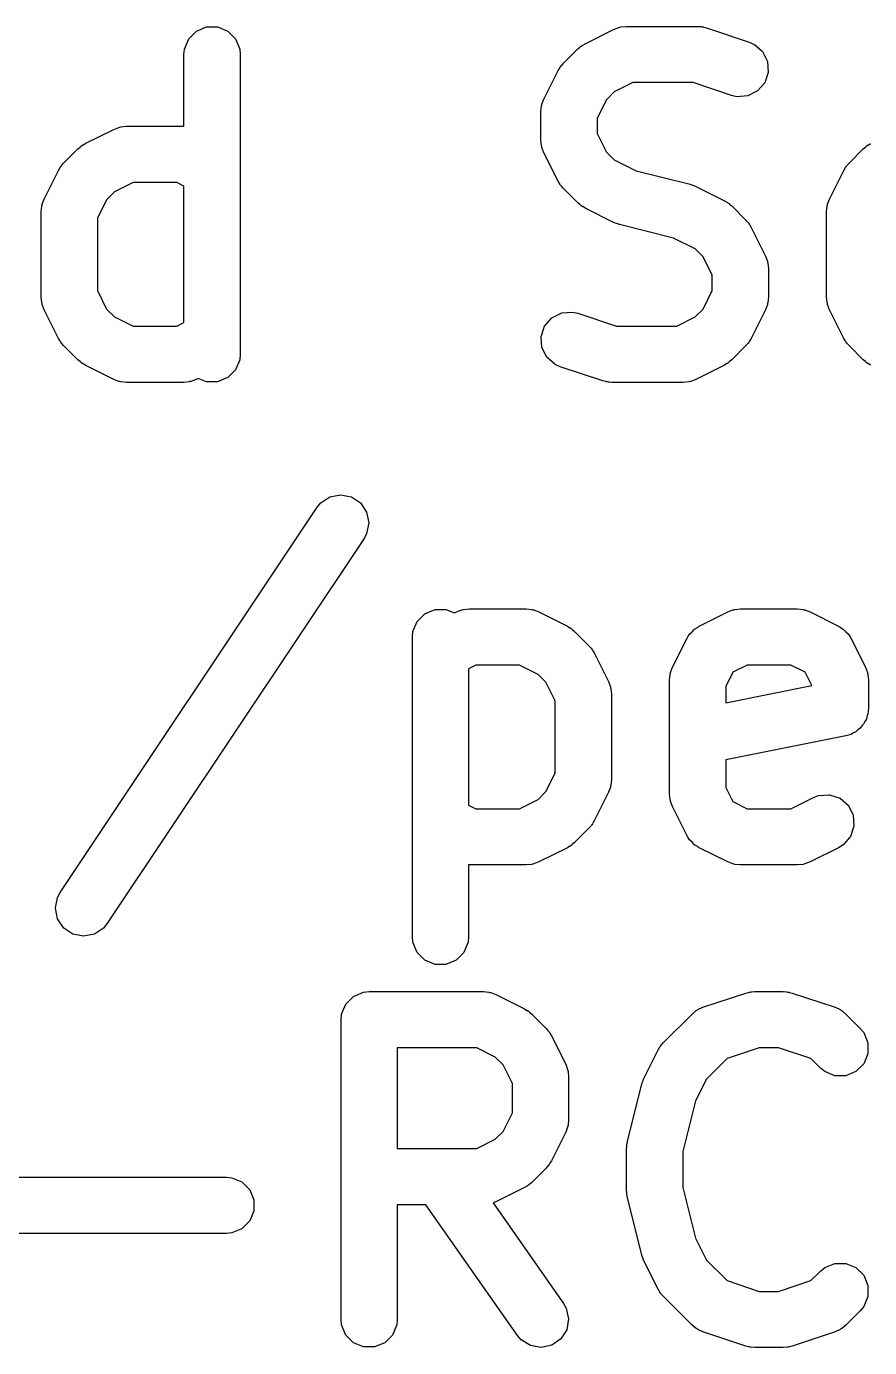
# Model space of a CAD drawing. Extents: x 1.99 to 4.41, y -4.34 to -2.1.
# Drawn here: x 4.1063 to 4.1949, y -2.7275 to -2.5887 of the extents above; entities that cross this region are included whole.
import ezdxf

# ---------------------------------------------------------------- set-up
doc = ezdxf.new("R2010")
doc.units = 0
doc.header["$MEASUREMENT"] = 0
doc.layers.add('BLACK', color=7, linetype='CONTINUOUS')

msp = doc.modelspace()

# ---------------------------------------------------------------- linework, layer by layer
at = {"layer": 'BLACK', "linetype": 'CONTINUOUS'}
for p, q in [((4.12417, -2.58921), (4.12523, -2.58877)), ((4.12523, -2.58877), (4.12639, -2.58877)), ((4.12639, -2.58877), (4.12745, -2.58921)), ((4.16798, -2.58903), (4.16853, -2.58882)), ((4.16853, -2.58882), (4.16863, -2.58881)), ((4.16863, -2.58881), (4.16873, -2.58877)), ((4.16873, -2.58877), (4.16931, -2.58872)), ((4.16931, -2.58872), (4.1768, -2.58872)), ((4.1768, -2.58872), (4.1771, -2.58874)), ((4.1771, -2.58874), (4.17717, -2.58874)), ((4.17717, -2.58874), (4.17728, -2.58876)), ((4.17728, -2.58876), (4.17738, -2.58877)), ((4.17738, -2.58877), (4.17745, -2.5888)), ((4.17745, -2.5888), (4.17774, -2.58887)), ((4.17774, -2.58887), (4.18224, -2.59037)), ((4.12291, -2.59109), (4.12336, -2.59003)), ((4.12336, -2.59003), (4.12417, -2.58921)), ((4.12745, -2.58921), (4.12827, -2.59003)), ((4.12827, -2.59003), (4.12871, -2.59109)), ((4.16499, -2.59053), (4.16798, -2.58903)), ((4.12286, -2.59167), (4.12291, -2.59109)), ((4.12286, -2.59922), (4.12286, -2.59167)), ((4.12871, -2.59109), (4.12876, -2.59167)), ((4.12876, -2.59167), (4.12876, -2.62316)), ((4.16272, -2.59258), (4.16422, -2.59108)), ((4.16422, -2.59108), (4.16444, -2.59089)), ((4.16444, -2.59089), (4.1645, -2.59084)), ((4.1645, -2.59084), (4.16458, -2.59078)), ((4.16458, -2.59078), (4.16467, -2.59071)), ((4.16467, -2.59071), (4.16474, -2.59068)), ((4.16474, -2.59068), (4.16499, -2.59053)), ((4.18224, -2.59037), (4.18277, -2.5906)), ((4.18277, -2.5906), (4.18364, -2.59136)), ((4.18364, -2.59136), (4.18415, -2.59239)), ((4.16232, -2.5931), (4.16235, -2.59303)), ((4.16235, -2.59303), (4.16242, -2.59295)), ((4.16242, -2.59295), (4.16247, -2.59286)), ((4.16247, -2.59286), (4.16253, -2.59281)), ((4.16253, -2.59281), (4.16272, -2.59258)), ((4.18415, -2.59239), (4.18423, -2.59354)), ((4.16067, -2.59635), (4.16217, -2.59335)), ((4.16217, -2.59335), (4.16232, -2.5931)), ((4.18423, -2.59354), (4.18387, -2.59463)), ((4.16805, -2.5956), (4.16723, -2.59642)), ((4.17, -2.59462), (4.16805, -2.5956)), ((4.17633, -2.59462), (4.17, -2.59462)), ((4.18037, -2.59597), (4.17633, -2.59462)), ((4.18311, -2.5955), (4.18208, -2.59602)), ((4.18387, -2.59463), (4.18311, -2.5955)), ((4.16035, -2.59767), (4.16041, -2.59709)), ((4.16041, -2.59709), (4.16045, -2.59699)), ((4.16045, -2.59699), (4.16046, -2.59689)), ((4.16046, -2.59689), (4.16067, -2.59635)), ((4.16723, -2.59642), (4.16626, -2.59836)), ((4.18093, -2.5961), (4.18037, -2.59597)), ((4.18208, -2.59602), (4.18093, -2.5961)), ((4.16035, -2.60067), (4.16035, -2.59767)), ((4.16626, -2.59836), (4.16626, -2.59997)), ((4.11249, -2.60103), (4.11549, -2.59953)), ((4.11549, -2.59953), (4.11603, -2.59932)), ((4.11603, -2.59932), (4.11614, -2.59931)), ((4.11614, -2.59931), (4.11624, -2.59927)), ((4.11624, -2.59927), (4.11681, -2.59921)), ((4.11681, -2.59921), (4.12281, -2.59921)), ((4.12281, -2.59921), (4.12286, -2.59922)), ((4.16626, -2.59997), (4.16723, -2.60192)), ((4.11172, -2.60158), (4.11195, -2.60139)), ((4.11195, -2.60139), (4.112, -2.60133)), ((4.112, -2.60133), (4.11209, -2.60128)), ((4.11209, -2.60128), (4.11217, -2.60121)), ((4.11217, -2.60121), (4.11224, -2.60118)), ((4.11224, -2.60118), (4.11249, -2.60103)), ((4.16041, -2.60124), (4.16035, -2.60067)), ((4.16045, -2.60134), (4.16041, -2.60124)), ((4.16046, -2.60145), (4.16045, -2.60134)), ((4.19421, -2.60158), (4.19444, -2.60139)), ((4.19444, -2.60139), (4.19449, -2.60133)), ((4.19449, -2.60133), (4.19458, -2.60128)), ((4.19458, -2.60128), (4.19466, -2.60121)), ((4.19466, -2.60121), (4.19473, -2.60118)), ((4.19473, -2.60118), (4.19498, -2.60103)), ((4.11022, -2.60308), (4.11172, -2.60158)), ((4.16067, -2.60199), (4.16046, -2.60145)), ((4.16217, -2.60499), (4.16067, -2.60199)), ((4.16723, -2.60192), (4.16805, -2.60274)), ((4.16805, -2.60274), (4.17034, -2.60388)), ((4.19271, -2.60308), (4.19421, -2.60158)), ((4.10817, -2.60685), (4.10967, -2.60385)), ((4.10967, -2.60385), (4.10983, -2.6036)), ((4.10983, -2.6036), (4.10986, -2.60353)), ((4.10986, -2.60353), (4.10992, -2.60345)), ((4.10992, -2.60345), (4.10998, -2.60336)), ((4.10998, -2.60336), (4.11004, -2.60331)), ((4.11004, -2.60331), (4.11022, -2.60308)), ((4.17034, -2.60388), (4.17602, -2.6053)), ((4.19066, -2.60685), (4.19216, -2.60385)), ((4.19216, -2.60385), (4.19232, -2.6036)), ((4.19232, -2.6036), (4.19235, -2.60353)), ((4.19235, -2.60353), (4.19241, -2.60345)), ((4.19241, -2.60345), (4.19247, -2.60336)), ((4.19247, -2.60336), (4.19253, -2.60331)), ((4.19253, -2.60331), (4.19271, -2.60308)), ((4.11751, -2.60512), (4.11556, -2.60609)), ((4.12211, -2.60512), (4.11751, -2.60512)), ((4.12286, -2.60549), (4.12211, -2.60512)), ((4.12286, -2.61984), (4.12286, -2.60549)), ((4.16232, -2.60524), (4.16217, -2.60499)), ((4.16235, -2.60531), (4.16232, -2.60524)), ((4.16242, -2.60539), (4.16235, -2.60531)), ((4.16247, -2.60548), (4.16242, -2.60539)), ((4.16253, -2.60553), (4.16247, -2.60548)), ((4.16272, -2.60576), (4.16253, -2.60553)), ((4.17602, -2.6053), (4.17606, -2.60532)), ((4.17606, -2.60532), (4.17608, -2.60532)), ((4.17608, -2.60532), (4.17632, -2.60541)), ((4.17632, -2.60541), (4.17657, -2.6055)), ((4.17657, -2.6055), (4.17658, -2.60551)), ((4.17658, -2.60551), (4.17663, -2.60553)), ((4.17663, -2.60553), (4.17962, -2.60703)), ((4.10796, -2.60739), (4.10817, -2.60685)), ((4.11474, -2.60692), (4.11377, -2.60886)), ((4.11556, -2.60609), (4.11474, -2.60692)), ((4.16422, -2.60725), (4.16272, -2.60576)), ((4.19045, -2.60739), (4.19066, -2.60685)), ((4.10786, -2.60817), (4.10792, -2.60759)), ((4.10786, -2.61717), (4.10786, -2.60817)), ((4.10792, -2.60759), (4.10796, -2.60749)), ((4.10796, -2.60749), (4.10796, -2.60739)), ((4.16444, -2.60744), (4.16422, -2.60725)), ((4.1645, -2.6075), (4.16444, -2.60744)), ((4.16458, -2.60756), (4.1645, -2.6075)), ((4.16467, -2.60762), (4.16458, -2.60756)), ((4.16474, -2.60765), (4.16467, -2.60762)), ((4.16499, -2.60781), (4.16474, -2.60765)), ((4.16798, -2.60931), (4.16499, -2.60781)), ((4.17962, -2.60703), (4.17987, -2.60718)), ((4.17987, -2.60718), (4.17994, -2.60721)), ((4.17994, -2.60721), (4.18003, -2.60728)), ((4.18003, -2.60728), (4.18011, -2.60733)), ((4.18011, -2.60733), (4.18017, -2.60739)), ((4.18017, -2.60739), (4.18039, -2.60758)), ((4.18039, -2.60758), (4.18189, -2.60908)), ((4.19035, -2.60817), (4.19041, -2.60759)), ((4.19035, -2.61717), (4.19035, -2.60817)), ((4.19041, -2.60759), (4.19045, -2.60749)), ((4.19045, -2.60749), (4.19045, -2.60739)), ((4.11377, -2.60886), (4.11377, -2.61647)), ((4.16803, -2.60932), (4.16798, -2.60931)), ((4.16804, -2.60934), (4.16803, -2.60932)), ((4.16829, -2.60942), (4.16804, -2.60934)), ((4.16853, -2.60951), (4.16829, -2.60942)), ((4.16855, -2.60952), (4.16853, -2.60951)), ((4.16859, -2.60953), (4.16855, -2.60952)), ((4.17427, -2.61095), (4.16859, -2.60953)), ((4.18189, -2.60908), (4.18208, -2.6093)), ((4.18208, -2.6093), (4.18214, -2.60936)), ((4.18214, -2.60936), (4.18219, -2.60944)), ((4.18219, -2.60944), (4.18226, -2.60953)), ((4.18226, -2.60953), (4.18229, -2.6096)), ((4.18229, -2.6096), (4.18245, -2.60985)), ((4.17656, -2.61209), (4.17427, -2.61095)), ((4.18245, -2.60985), (4.18395, -2.61285)), ((4.17738, -2.61292), (4.17656, -2.61209)), ((4.17835, -2.61486), (4.17738, -2.61292)), ((4.18395, -2.61285), (4.18415, -2.61339)), ((4.18415, -2.61339), (4.18416, -2.61349)), ((4.18416, -2.61349), (4.1842, -2.61359)), ((4.1842, -2.61359), (4.18426, -2.61417)), ((4.17835, -2.61647), (4.17835, -2.61486)), ((4.18426, -2.61417), (4.18426, -2.61717)), ((4.11377, -2.61647), (4.11474, -2.61842)), ((4.17738, -2.61842), (4.17835, -2.61647)), ((4.10792, -2.61774), (4.10786, -2.61717)), ((4.10796, -2.61784), (4.10792, -2.61774)), ((4.10796, -2.61795), (4.10796, -2.61784)), ((4.10817, -2.61849), (4.10796, -2.61795)), ((4.18415, -2.61795), (4.18395, -2.61849)), ((4.18416, -2.61784), (4.18415, -2.61795)), ((4.1842, -2.61774), (4.18416, -2.61784)), ((4.18426, -2.61717), (4.1842, -2.61774)), ((4.19041, -2.61774), (4.19035, -2.61717)), ((4.19045, -2.61784), (4.19041, -2.61774)), ((4.19045, -2.61795), (4.19045, -2.61784)), ((4.19066, -2.61849), (4.19045, -2.61795)), ((4.10967, -2.62149), (4.10817, -2.61849)), ((4.11474, -2.61842), (4.11556, -2.61924)), ((4.11556, -2.61924), (4.11751, -2.62021)), ((4.16074, -2.6202), (4.1615, -2.61933)), ((4.1615, -2.61933), (4.16253, -2.61882)), ((4.16253, -2.61882), (4.16368, -2.61874)), ((4.16368, -2.61874), (4.16424, -2.61886)), ((4.16424, -2.61886), (4.16828, -2.62021)), ((4.17461, -2.62021), (4.17656, -2.61924)), ((4.17656, -2.61924), (4.17738, -2.61842)), ((4.18395, -2.61849), (4.18245, -2.62149)), ((4.19216, -2.62149), (4.19066, -2.61849)), ((4.11751, -2.62021), (4.12211, -2.62021)), ((4.12211, -2.62021), (4.12286, -2.61984)), ((4.16038, -2.6213), (4.16074, -2.6202)), ((4.16828, -2.62021), (4.17461, -2.62021)), ((4.10983, -2.62173), (4.10967, -2.62149)), ((4.10986, -2.62181), (4.10983, -2.62173)), ((4.10992, -2.62189), (4.10986, -2.62181)), ((4.10998, -2.62198), (4.10992, -2.62189)), ((4.11004, -2.62203), (4.10998, -2.62198)), ((4.11022, -2.62225), (4.11004, -2.62203)), ((4.16046, -2.62244), (4.16038, -2.6213)), ((4.18208, -2.62203), (4.18189, -2.62225)), ((4.18214, -2.62198), (4.18208, -2.62203)), ((4.18219, -2.62189), (4.18214, -2.62198)), ((4.18226, -2.62181), (4.18219, -2.62189)), ((4.18229, -2.62173), (4.18226, -2.62181)), ((4.18245, -2.62149), (4.18229, -2.62173)), ((4.19232, -2.62173), (4.19216, -2.62149)), ((4.19235, -2.62181), (4.19232, -2.62173)), ((4.19241, -2.62189), (4.19235, -2.62181)), ((4.19247, -2.62198), (4.19241, -2.62189)), ((4.19253, -2.62203), (4.19247, -2.62198)), ((4.19271, -2.62225), (4.19253, -2.62203)), ((4.11172, -2.62375), (4.11022, -2.62225)), ((4.12876, -2.62316), (4.12871, -2.62374)), ((4.16097, -2.62348), (4.16046, -2.62244)), ((4.16184, -2.62423), (4.16097, -2.62348)), ((4.18189, -2.62225), (4.18039, -2.62375)), ((4.19421, -2.62375), (4.19271, -2.62225)), ((4.11195, -2.62394), (4.11172, -2.62375)), ((4.112, -2.624), (4.11195, -2.62394)), ((4.11209, -2.62405), (4.112, -2.624)), ((4.11217, -2.62412), (4.11209, -2.62405)), ((4.11224, -2.62415), (4.11217, -2.62412)), ((4.11249, -2.62431), (4.11224, -2.62415)), ((4.11549, -2.62581), (4.11249, -2.62431)), ((4.12827, -2.62481), (4.12745, -2.62562)), ((4.12871, -2.62374), (4.12827, -2.62481)), ((4.16237, -2.62447), (4.16184, -2.62423)), ((4.16687, -2.62597), (4.16237, -2.62447)), ((4.17962, -2.62431), (4.17663, -2.62581)), ((4.17987, -2.62415), (4.17962, -2.62431)), ((4.17994, -2.62412), (4.17987, -2.62415)), ((4.18003, -2.62405), (4.17994, -2.62412)), ((4.18011, -2.624), (4.18003, -2.62405)), ((4.18017, -2.62394), (4.18011, -2.624)), ((4.18039, -2.62375), (4.18017, -2.62394)), ((4.19444, -2.62394), (4.19421, -2.62375)), ((4.19449, -2.624), (4.19444, -2.62394)), ((4.19458, -2.62405), (4.19449, -2.624)), ((4.19466, -2.62412), (4.19458, -2.62405)), ((4.19473, -2.62415), (4.19466, -2.62412)), ((4.19498, -2.62431), (4.19473, -2.62415)), ((4.11603, -2.62601), (4.11549, -2.62581)), ((4.11614, -2.62602), (4.11603, -2.62601)), ((4.11624, -2.62606), (4.11614, -2.62602)), ((4.11681, -2.62612), (4.11624, -2.62606)), ((4.12281, -2.62612), (4.11681, -2.62612)), ((4.12339, -2.62606), (4.12281, -2.62612)), ((4.12349, -2.62602), (4.12339, -2.62606)), ((4.12359, -2.62601), (4.12349, -2.62602)), ((4.12413, -2.62581), (4.12359, -2.62601)), ((4.12435, -2.6257), (4.12413, -2.62581)), ((4.12523, -2.62606), (4.12435, -2.6257)), ((4.12639, -2.62606), (4.12523, -2.62606)), ((4.12745, -2.62562), (4.12639, -2.62606)), ((4.16716, -2.62603), (4.16687, -2.62597)), ((4.16723, -2.62606), (4.16716, -2.62603)), ((4.16733, -2.62607), (4.16723, -2.62606)), ((4.16744, -2.62609), (4.16733, -2.62607)), ((4.16751, -2.62609), (4.16744, -2.62609)), ((4.16781, -2.62612), (4.16751, -2.62609)), ((4.1753, -2.62612), (4.16781, -2.62612)), ((4.17588, -2.62606), (4.1753, -2.62612)), ((4.17598, -2.62602), (4.17588, -2.62606)), ((4.17608, -2.62601), (4.17598, -2.62602)), ((4.17663, -2.62581), (4.17608, -2.62601)), ((4.13685, -2.63924), (4.13722, -2.63879)), ((4.13722, -2.63879), (4.13818, -2.63815)), ((4.13818, -2.63815), (4.13931, -2.63792)), ((4.13931, -2.63792), (4.14044, -2.63815)), ((4.14044, -2.63815), (4.14139, -2.63879)), ((4.14139, -2.63879), (4.14204, -2.63974)), ((4.10986, -2.67973), (4.13685, -2.63924)), ((4.14204, -2.63974), (4.14226, -2.64087)), ((4.14226, -2.64087), (4.14204, -2.642)), ((4.14177, -2.64251), (4.11477, -2.68301)), ((4.14204, -2.642), (4.14177, -2.64251)), ((4.14817, -2.65042), (4.14923, -2.64998)), ((4.14923, -2.64998), (4.15038, -2.64998)), ((4.15038, -2.64998), (4.15127, -2.65034)), ((4.15213, -2.65002), (4.15223, -2.64998)), ((4.15223, -2.64998), (4.15281, -2.64992)), ((4.15281, -2.64992), (4.15881, -2.64992)), ((4.15881, -2.64992), (4.15938, -2.64998)), ((4.15938, -2.64998), (4.15948, -2.65002)), ((4.18063, -2.65002), (4.18073, -2.64998)), ((4.18073, -2.64998), (4.1813, -2.64992)), ((4.1813, -2.64992), (4.1873, -2.64992)), ((4.1873, -2.64992), (4.18788, -2.64998)), ((4.18788, -2.64998), (4.18798, -2.65002)), ((4.14691, -2.6523), (4.14735, -2.65123)), ((4.14735, -2.65123), (4.14817, -2.65042)), ((4.15127, -2.65034), (4.15149, -2.65023)), ((4.15149, -2.65023), (4.15203, -2.65003)), ((4.15203, -2.65003), (4.15213, -2.65002)), ((4.15948, -2.65002), (4.15959, -2.65003)), ((4.15959, -2.65003), (4.16013, -2.65023)), ((4.16013, -2.65023), (4.16313, -2.65173)), ((4.17698, -2.65173), (4.17998, -2.65023)), ((4.17998, -2.65023), (4.18052, -2.65003)), ((4.18052, -2.65003), (4.18063, -2.65002)), ((4.18798, -2.65002), (4.18808, -2.65003)), ((4.18808, -2.65003), (4.18862, -2.65023)), ((4.18862, -2.65023), (4.19162, -2.65173)), ((4.14686, -2.65287), (4.14691, -2.6523)), ((4.16313, -2.65173), (4.16337, -2.65189)), ((4.16337, -2.65189), (4.16345, -2.65192)), ((4.16345, -2.65192), (4.16353, -2.65199)), ((4.16353, -2.65199), (4.16362, -2.65204)), ((4.16362, -2.65204), (4.16367, -2.6521)), ((4.16367, -2.6521), (4.16389, -2.65229)), ((4.16389, -2.65229), (4.16539, -2.65379)), ((4.17579, -2.65286), (4.17597, -2.65256)), ((4.17597, -2.65256), (4.17625, -2.65232)), ((4.17625, -2.65232), (4.17649, -2.65204)), ((4.17649, -2.65204), (4.17679, -2.65186)), ((4.17679, -2.65186), (4.17684, -2.65181)), ((4.17684, -2.65181), (4.17689, -2.65179)), ((4.17689, -2.65179), (4.17698, -2.65173)), ((4.19162, -2.65173), (4.19172, -2.65179)), ((4.19172, -2.65179), (4.19177, -2.65181)), ((4.19177, -2.65181), (4.19182, -2.65186)), ((4.19182, -2.65186), (4.19211, -2.65204)), ((4.19211, -2.65204), (4.19236, -2.65232)), ((4.19236, -2.65232), (4.19264, -2.65256)), ((4.19264, -2.65256), (4.19282, -2.65286)), ((4.14686, -2.68437), (4.14686, -2.65287)), ((4.16539, -2.65379), (4.16558, -2.65401)), ((4.16558, -2.65401), (4.16564, -2.65406)), ((4.16564, -2.65406), (4.16569, -2.65415)), ((4.17416, -2.65605), (4.17566, -2.65305)), ((4.17566, -2.65305), (4.17572, -2.65296)), ((4.17572, -2.65296), (4.17574, -2.65291)), ((4.17574, -2.65291), (4.17579, -2.65286)), ((4.19282, -2.65286), (4.19287, -2.65291)), ((4.19287, -2.65291), (4.19288, -2.65296)), ((4.19288, -2.65296), (4.19294, -2.65305)), ((4.19294, -2.65305), (4.19444, -2.65605)), ((4.16569, -2.65415), (4.16576, -2.65423)), ((4.16576, -2.65423), (4.16579, -2.65431)), ((4.16579, -2.65431), (4.16595, -2.65455)), ((4.16595, -2.65455), (4.16745, -2.65755)), ((4.1535, -2.65583), (4.15276, -2.6562)), ((4.15276, -2.6562), (4.15276, -2.67055)), ((4.15811, -2.65583), (4.1535, -2.65583)), ((4.16006, -2.6568), (4.15811, -2.65583)), ((4.16088, -2.65762), (4.16006, -2.6568)), ((4.17385, -2.65737), (4.17391, -2.6568)), ((4.17391, -2.6568), (4.17395, -2.6567)), ((4.17395, -2.6567), (4.17396, -2.65659)), ((4.17396, -2.65659), (4.17416, -2.65605)), ((4.18051, -2.65657), (4.17976, -2.65807)), ((4.182, -2.65583), (4.18051, -2.65657)), ((4.18661, -2.65583), (4.182, -2.65583)), ((4.1881, -2.65657), (4.18661, -2.65583)), ((4.1888, -2.65796), (4.1881, -2.65657)), ((4.19444, -2.65605), (4.19465, -2.65659)), ((4.19465, -2.65659), (4.19466, -2.6567)), ((4.19466, -2.6567), (4.1947, -2.6568)), ((4.1947, -2.6568), (4.19476, -2.65737)), ((4.16185, -2.65957), (4.16088, -2.65762)), ((4.16745, -2.65755), (4.16765, -2.65809)), ((4.16765, -2.65809), (4.16766, -2.6582)), ((4.16766, -2.6582), (4.1677, -2.6583)), ((4.1677, -2.6583), (4.16776, -2.65887)), ((4.17385, -2.66937), (4.17385, -2.65737)), ((4.17976, -2.65977), (4.1888, -2.65796)), ((4.17976, -2.65807), (4.17976, -2.65977)), ((4.19476, -2.65737), (4.19476, -2.66037)), ((4.16185, -2.66718), (4.16185, -2.65957)), ((4.16776, -2.65887), (4.16776, -2.66787)), ((4.1947, -2.66095), (4.19459, -2.66122)), ((4.19476, -2.66037), (4.1947, -2.66095)), ((4.19389, -2.66246), (4.19365, -2.66262)), ((4.19405, -2.66222), (4.19389, -2.66246)), ((4.19426, -2.66201), (4.19405, -2.66222)), ((4.19437, -2.66174), (4.19426, -2.66201)), ((4.19453, -2.6615), (4.19437, -2.66174)), ((4.19459, -2.66122), (4.19453, -2.6615)), ((4.19238, -2.66327), (4.17976, -2.66579)), ((4.19294, -2.6631), (4.19238, -2.66327)), ((4.19318, -2.66294), (4.19294, -2.6631)), ((4.19344, -2.66283), (4.19318, -2.66294)), ((4.19365, -2.66262), (4.19344, -2.66283)), ((4.17976, -2.66579), (4.17976, -2.66868)), ((4.16088, -2.66912), (4.16185, -2.66718)), ((4.16776, -2.66787), (4.1677, -2.66845)), ((4.16006, -2.66995), (4.16088, -2.66912)), ((4.16745, -2.66919), (4.16595, -2.67219)), ((4.16765, -2.66865), (4.16745, -2.66919)), ((4.16766, -2.66855), (4.16765, -2.66865)), ((4.1677, -2.66845), (4.16766, -2.66855)), ((4.17391, -2.66995), (4.17385, -2.66937)), ((4.17976, -2.66868), (4.18051, -2.67017)), ((4.15276, -2.67055), (4.1535, -2.67092)), ((4.15811, -2.67092), (4.16006, -2.66995)), ((4.17395, -2.67005), (4.17391, -2.66995)), ((4.17396, -2.67015), (4.17395, -2.67005)), ((4.17416, -2.67069), (4.17396, -2.67015)), ((4.17566, -2.67369), (4.17416, -2.67069)), ((4.18051, -2.67017), (4.182, -2.67092)), ((4.18661, -2.67092), (4.18898, -2.66973)), ((4.18898, -2.66973), (4.18952, -2.66952)), ((4.18952, -2.66952), (4.19067, -2.66944)), ((4.19067, -2.66944), (4.19177, -2.66981)), ((4.19177, -2.66981), (4.19264, -2.67056)), ((4.19264, -2.67056), (4.19315, -2.67159)), ((4.1535, -2.67092), (4.15811, -2.67092)), ((4.16595, -2.67219), (4.16579, -2.67244)), ((4.182, -2.67092), (4.18661, -2.67092)), ((4.19315, -2.67159), (4.19323, -2.67274)), ((4.16539, -2.67296), (4.16389, -2.67446)), ((4.16558, -2.67273), (4.16539, -2.67296)), ((4.16564, -2.67268), (4.16558, -2.67273)), ((4.16569, -2.67259), (4.16564, -2.67268)), ((4.16576, -2.67251), (4.16569, -2.67259)), ((4.16579, -2.67244), (4.16576, -2.67251)), ((4.19323, -2.67274), (4.19287, -2.67383)), ((4.16337, -2.67486), (4.16313, -2.67501)), ((4.16345, -2.67483), (4.16337, -2.67486)), ((4.16353, -2.67476), (4.16345, -2.67483)), ((4.16362, -2.6747), (4.16353, -2.67476)), ((4.16367, -2.67465), (4.16362, -2.6747)), ((4.16389, -2.67446), (4.16367, -2.67465)), ((4.17572, -2.67379), (4.17566, -2.67369)), ((4.17574, -2.67383), (4.17572, -2.67379)), ((4.17579, -2.67389), (4.17574, -2.67383)), ((4.17597, -2.67418), (4.17579, -2.67389)), ((4.17625, -2.67442), (4.17597, -2.67418)), ((4.17649, -2.6747), (4.17625, -2.67442)), ((4.17679, -2.67489), (4.17649, -2.6747)), ((4.17684, -2.67494), (4.17679, -2.67489)), ((4.17689, -2.67495), (4.17684, -2.67494)), ((4.17698, -2.67501), (4.17689, -2.67495)), ((4.19211, -2.6747), (4.19162, -2.67501)), ((4.19287, -2.67383), (4.19211, -2.6747)), ((4.16313, -2.67501), (4.16013, -2.67651)), ((4.17998, -2.67651), (4.17698, -2.67501)), ((4.19162, -2.67501), (4.18862, -2.67651)), ((4.15281, -2.67682), (4.15276, -2.67682)), ((4.15276, -2.67682), (4.15276, -2.68437)), ((4.15881, -2.67682), (4.15281, -2.67682)), ((4.15938, -2.67677), (4.15881, -2.67682)), ((4.15948, -2.67673), (4.15938, -2.67677)), ((4.15959, -2.67672), (4.15948, -2.67673)), ((4.16013, -2.67651), (4.15959, -2.67672)), ((4.18052, -2.67672), (4.17998, -2.67651)), ((4.18063, -2.67673), (4.18052, -2.67672)), ((4.18073, -2.67677), (4.18063, -2.67673)), ((4.1813, -2.67682), (4.18073, -2.67677)), ((4.1873, -2.67682), (4.1813, -2.67682)), ((4.18788, -2.67677), (4.1873, -2.67682)), ((4.18798, -2.67673), (4.18788, -2.67677)), ((4.18808, -2.67672), (4.18798, -2.67673)), ((4.18862, -2.67651), (4.18808, -2.67672)), ((4.10936, -2.68137), (4.10958, -2.68024)), ((4.10958, -2.68024), (4.10986, -2.67973)), ((4.10959, -2.6825), (4.10936, -2.68137)), ((4.11023, -2.68346), (4.10959, -2.6825)), ((4.11477, -2.68301), (4.1144, -2.68346)), ((4.11119, -2.6841), (4.11023, -2.68346)), ((4.11232, -2.68432), (4.11119, -2.6841)), ((4.11345, -2.6841), (4.11232, -2.68432)), ((4.1144, -2.68346), (4.11345, -2.6841)), ((4.14691, -2.68495), (4.14686, -2.68437)), ((4.15276, -2.68437), (4.1527, -2.68495)), ((4.14735, -2.68601), (4.14691, -2.68495)), ((4.14817, -2.68683), (4.14735, -2.68601)), ((4.15226, -2.68601), (4.15145, -2.68683)), ((4.1527, -2.68495), (4.15226, -2.68601)), ((4.14923, -2.68727), (4.14817, -2.68683)), ((4.15038, -2.68727), (4.14923, -2.68727)), ((4.15145, -2.68683), (4.15038, -2.68727)), ((4.14067, -2.69063), (4.14173, -2.69019)), ((4.14173, -2.69019), (4.14231, -2.69013)), ((4.14231, -2.69013), (4.15431, -2.69013)), ((4.15431, -2.69013), (4.15488, -2.69019)), ((4.15488, -2.69019), (4.15498, -2.69023)), ((4.15498, -2.69023), (4.15509, -2.69023)), ((4.15509, -2.69023), (4.15563, -2.69044)), ((4.18187, -2.69028), (4.18216, -2.69022)), ((4.18216, -2.69022), (4.18223, -2.69019)), ((4.18223, -2.69019), (4.18233, -2.69018)), ((4.18233, -2.69018), (4.18243, -2.69015)), ((4.18243, -2.69015), (4.18251, -2.69016)), ((4.18251, -2.69016), (4.1828, -2.69013)), ((4.1828, -2.69013), (4.1858, -2.69013)), ((4.1858, -2.69013), (4.1861, -2.69016)), ((4.1861, -2.69016), (4.18617, -2.69015)), ((4.18617, -2.69015), (4.18628, -2.69018)), ((4.18628, -2.69018), (4.18638, -2.69019)), ((4.18638, -2.69019), (4.18645, -2.69022)), ((4.18645, -2.69022), (4.18674, -2.69028)), ((4.13941, -2.69251), (4.13985, -2.69144)), ((4.13985, -2.69144), (4.14067, -2.69063)), ((4.15563, -2.69044), (4.15863, -2.69194)), ((4.17737, -2.69178), (4.18187, -2.69028)), ((4.18674, -2.69028), (4.19124, -2.69178)), ((4.13936, -2.69308), (4.13941, -2.69251)), ((4.15863, -2.69194), (4.15888, -2.6921)), ((4.15888, -2.6921), (4.15895, -2.69213)), ((4.15895, -2.69213), (4.15903, -2.69219)), ((4.15903, -2.69219), (4.15912, -2.69225)), ((4.15912, -2.69225), (4.15917, -2.69231)), ((4.15917, -2.69231), (4.15939, -2.69249)), ((4.15939, -2.69249), (4.16089, -2.69399)), ((4.17322, -2.69549), (4.17622, -2.69249)), ((4.17622, -2.69249), (4.17666, -2.69213)), ((4.17666, -2.69213), (4.17676, -2.69209)), ((4.17676, -2.69209), (4.17684, -2.69202)), ((4.17684, -2.69202), (4.17737, -2.69178)), ((4.19124, -2.69178), (4.19177, -2.69202)), ((4.19177, -2.69202), (4.19185, -2.69209)), ((4.19185, -2.69209), (4.19194, -2.69213)), ((4.19194, -2.69213), (4.19239, -2.69249)), ((4.19239, -2.69249), (4.19389, -2.69399)), ((4.13936, -2.72458), (4.13936, -2.69308)), ((4.16089, -2.69399), (4.16108, -2.69422)), ((4.16108, -2.69422), (4.16114, -2.69427)), ((4.16114, -2.69427), (4.1612, -2.69436)), ((4.1612, -2.69436), (4.16126, -2.69444)), ((4.19389, -2.69399), (4.19426, -2.69444)), ((4.16126, -2.69444), (4.16129, -2.69451)), ((4.16129, -2.69451), (4.16145, -2.69476)), ((4.16145, -2.69476), (4.16295, -2.69776)), ((4.17292, -2.69586), (4.17297, -2.69577)), ((4.17297, -2.69577), (4.17303, -2.69572)), ((4.17303, -2.69572), (4.17322, -2.69549)), ((4.19426, -2.69444), (4.1947, -2.69551)), ((4.1947, -2.69551), (4.1947, -2.69666)), ((4.15361, -2.69604), (4.14526, -2.69604)), ((4.14526, -2.69604), (4.14526, -2.70663)), ((4.15556, -2.69701), (4.15361, -2.69604)), ((4.15638, -2.69783), (4.15556, -2.69701)), ((4.17116, -2.69926), (4.17266, -2.69626)), ((4.17266, -2.69626), (4.17282, -2.69601)), ((4.17282, -2.69601), (4.17285, -2.69594)), ((4.17285, -2.69594), (4.17292, -2.69586)), ((4.1799, -2.69716), (4.17773, -2.69933)), ((4.18328, -2.69604), (4.1799, -2.69716)), ((4.18532, -2.69604), (4.18328, -2.69604)), ((4.18871, -2.69716), (4.18532, -2.69604)), ((4.18971, -2.69817), (4.18871, -2.69716)), ((4.1947, -2.69666), (4.19426, -2.69772)), ((4.15735, -2.69978), (4.15638, -2.69783)), ((4.16295, -2.69776), (4.16315, -2.6983)), ((4.16315, -2.6983), (4.16316, -2.69841)), ((4.16316, -2.69841), (4.1632, -2.69851)), ((4.1632, -2.69851), (4.16326, -2.69908)), ((4.19016, -2.69854), (4.18971, -2.69817)), ((4.19123, -2.69898), (4.19016, -2.69854)), ((4.19344, -2.69854), (4.19238, -2.69898)), ((4.19426, -2.69772), (4.19344, -2.69854)), ((4.15735, -2.70288), (4.15735, -2.69978)), ((4.16326, -2.69908), (4.16326, -2.70358)), ((4.16944, -2.70586), (4.17094, -2.69987)), ((4.17094, -2.69987), (4.17096, -2.69982)), ((4.17096, -2.6998), (4.17105, -2.69956)), ((4.17096, -2.69982), (4.17096, -2.6998)), ((4.17105, -2.69956), (4.17114, -2.69932)), ((4.17114, -2.69932), (4.17115, -2.6993)), ((4.17115, -2.6993), (4.17116, -2.69926)), ((4.17773, -2.69933), (4.17659, -2.70161)), ((4.19238, -2.69898), (4.19123, -2.69898)), ((4.17659, -2.70161), (4.17526, -2.70694)), ((4.15638, -2.70483), (4.15735, -2.70288)), ((4.16326, -2.70358), (4.1632, -2.70416)), ((4.15556, -2.70565), (4.15638, -2.70483)), ((4.16295, -2.7049), (4.16145, -2.7079)), ((4.16315, -2.70436), (4.16295, -2.7049)), ((4.16316, -2.70426), (4.16315, -2.70436)), ((4.1632, -2.70416), (4.16316, -2.70426)), ((4.14526, -2.70663), (4.15361, -2.70663)), ((4.15361, -2.70663), (4.15556, -2.70565)), ((4.16935, -2.70658), (4.16936, -2.70648)), ((4.16935, -2.71108), (4.16935, -2.70658)), ((4.16936, -2.70644), (4.16939, -2.70622)), ((4.16936, -2.70648), (4.16936, -2.70644)), ((4.16939, -2.70622), (4.16941, -2.706)), ((4.16941, -2.706), (4.16943, -2.70596)), ((4.16943, -2.70596), (4.16944, -2.70586)), ((4.16126, -2.70822), (4.1612, -2.7083)), ((4.16129, -2.70815), (4.16126, -2.70822)), ((4.16145, -2.7079), (4.16129, -2.70815)), ((4.17526, -2.70694), (4.17526, -2.71072)), ((4.10331, -2.70963), (4.12731, -2.70963)), ((4.12731, -2.70963), (4.12789, -2.70968)), ((4.16089, -2.70867), (4.15939, -2.71017)), ((4.16108, -2.70844), (4.16089, -2.70867)), ((4.16114, -2.70839), (4.16108, -2.70844)), ((4.1612, -2.7083), (4.16114, -2.70839)), ((4.12789, -2.70968), (4.12895, -2.71012)), ((4.12895, -2.71012), (4.12977, -2.71094)), ((4.12977, -2.71094), (4.13021, -2.712)), ((4.15863, -2.71072), (4.15563, -2.71222)), ((4.15888, -2.71057), (4.15863, -2.71072)), ((4.15895, -2.71054), (4.15888, -2.71057)), ((4.15903, -2.71047), (4.15895, -2.71054)), ((4.15912, -2.71041), (4.15903, -2.71047)), ((4.15917, -2.71035), (4.15912, -2.71041)), ((4.15939, -2.71017), (4.15917, -2.71035)), ((4.17526, -2.71072), (4.17659, -2.71605)), ((4.13021, -2.712), (4.13021, -2.71316)), ((4.15563, -2.71222), (4.15534, -2.71233)), ((4.15534, -2.71233), (4.16273, -2.72289)), ((4.16936, -2.71118), (4.16935, -2.71108)), ((4.16936, -2.71122), (4.16936, -2.71118)), ((4.16939, -2.71144), (4.16936, -2.71122)), ((4.16941, -2.71166), (4.16939, -2.71144)), ((4.16943, -2.7117), (4.16941, -2.71166)), ((4.16944, -2.7118), (4.16943, -2.7117)), ((4.17094, -2.7178), (4.16944, -2.7118)), ((4.13021, -2.71316), (4.12977, -2.71422)), ((4.14827, -2.71253), (4.14526, -2.71253)), ((4.14526, -2.71253), (4.14526, -2.72458)), ((4.15789, -2.72627), (4.14827, -2.71253)), ((4.12895, -2.71504), (4.12789, -2.71548)), ((4.12977, -2.71422), (4.12895, -2.71504)), ((4.12731, -2.71553), (4.10331, -2.71553)), ((4.12789, -2.71548), (4.12731, -2.71553)), ((4.17659, -2.71605), (4.17773, -2.71833)), ((4.17096, -2.71784), (4.17094, -2.7178)), ((4.17096, -2.71786), (4.17096, -2.71784)), ((4.17105, -2.7181), (4.17096, -2.71786)), ((4.17114, -2.71834), (4.17105, -2.7181)), ((4.17115, -2.71836), (4.17114, -2.71834)), ((4.17116, -2.7184), (4.17115, -2.71836)), ((4.17266, -2.7214), (4.17116, -2.7184)), ((4.17773, -2.71833), (4.1799, -2.7205)), ((4.18971, -2.71949), (4.19016, -2.71912)), ((4.19016, -2.71912), (4.19123, -2.71868)), ((4.19123, -2.71868), (4.19238, -2.71868)), ((4.19238, -2.71868), (4.19344, -2.71912)), ((4.19344, -2.71912), (4.19426, -2.71994)), ((4.1799, -2.7205), (4.18328, -2.72163)), ((4.18532, -2.72163), (4.18871, -2.7205)), ((4.18871, -2.7205), (4.18971, -2.71949)), ((4.19426, -2.71994), (4.1947, -2.721)), ((4.17282, -2.72165), (4.17266, -2.7214)), ((4.17285, -2.72172), (4.17282, -2.72165)), ((4.17292, -2.7218), (4.17285, -2.72172)), ((4.17297, -2.72189), (4.17292, -2.7218)), ((4.17303, -2.72194), (4.17297, -2.72189)), ((4.17322, -2.72217), (4.17303, -2.72194)), ((4.17622, -2.72517), (4.17322, -2.72217)), ((4.18328, -2.72163), (4.18532, -2.72163)), ((4.1947, -2.72215), (4.19426, -2.72322)), ((4.1947, -2.721), (4.1947, -2.72215)), ((4.16273, -2.72289), (4.16301, -2.72339)), ((4.16301, -2.72339), (4.16326, -2.72451)), ((4.19426, -2.72322), (4.19389, -2.72367)), ((4.13941, -2.72515), (4.13936, -2.72458)), ((4.14526, -2.72458), (4.1452, -2.72515)), ((4.16326, -2.72451), (4.16306, -2.72565)), ((4.19389, -2.72367), (4.19239, -2.72517)), ((4.13985, -2.72622), (4.13941, -2.72515)), ((4.14067, -2.72703), (4.13985, -2.72622)), ((4.14476, -2.72622), (4.14395, -2.72703)), ((4.1452, -2.72515), (4.14476, -2.72622)), ((4.15826, -2.72671), (4.15789, -2.72627)), ((4.16306, -2.72565), (4.16244, -2.72662)), ((4.17666, -2.72553), (4.17622, -2.72517)), ((4.17676, -2.72557), (4.17666, -2.72553)), ((4.17684, -2.72564), (4.17676, -2.72557)), ((4.17737, -2.72588), (4.17684, -2.72564)), ((4.18187, -2.72738), (4.17737, -2.72588)), ((4.19124, -2.72588), (4.18674, -2.72738)), ((4.19177, -2.72564), (4.19124, -2.72588)), ((4.19185, -2.72557), (4.19177, -2.72564)), ((4.19194, -2.72553), (4.19185, -2.72557)), ((4.19239, -2.72517), (4.19194, -2.72553)), ((4.14173, -2.72747), (4.14067, -2.72703)), ((4.14288, -2.72747), (4.14173, -2.72747)), ((4.14395, -2.72703), (4.14288, -2.72747)), ((4.15924, -2.72733), (4.15826, -2.72671)), ((4.16037, -2.72753), (4.15924, -2.72733)), ((4.1615, -2.72728), (4.16037, -2.72753)), ((4.16244, -2.72662), (4.1615, -2.72728)), ((4.18216, -2.72744), (4.18187, -2.72738)), ((4.18223, -2.72747), (4.18216, -2.72744)), ((4.18233, -2.72748), (4.18223, -2.72747)), ((4.18243, -2.72751), (4.18233, -2.72748)), ((4.18251, -2.7275), (4.18243, -2.72751)), ((4.1828, -2.72753), (4.18251, -2.7275)), ((4.1858, -2.72753), (4.1828, -2.72753)), ((4.1861, -2.7275), (4.1858, -2.72753)), ((4.18617, -2.72751), (4.1861, -2.7275)), ((4.18628, -2.72748), (4.18617, -2.72751)), ((4.18638, -2.72747), (4.18628, -2.72748)), ((4.18645, -2.72744), (4.18638, -2.72747)), ((4.18674, -2.72738), (4.18645, -2.72744))]:
    msp.add_line(p, q, dxfattribs=at)

doc.saveas('drawing.dxf')
